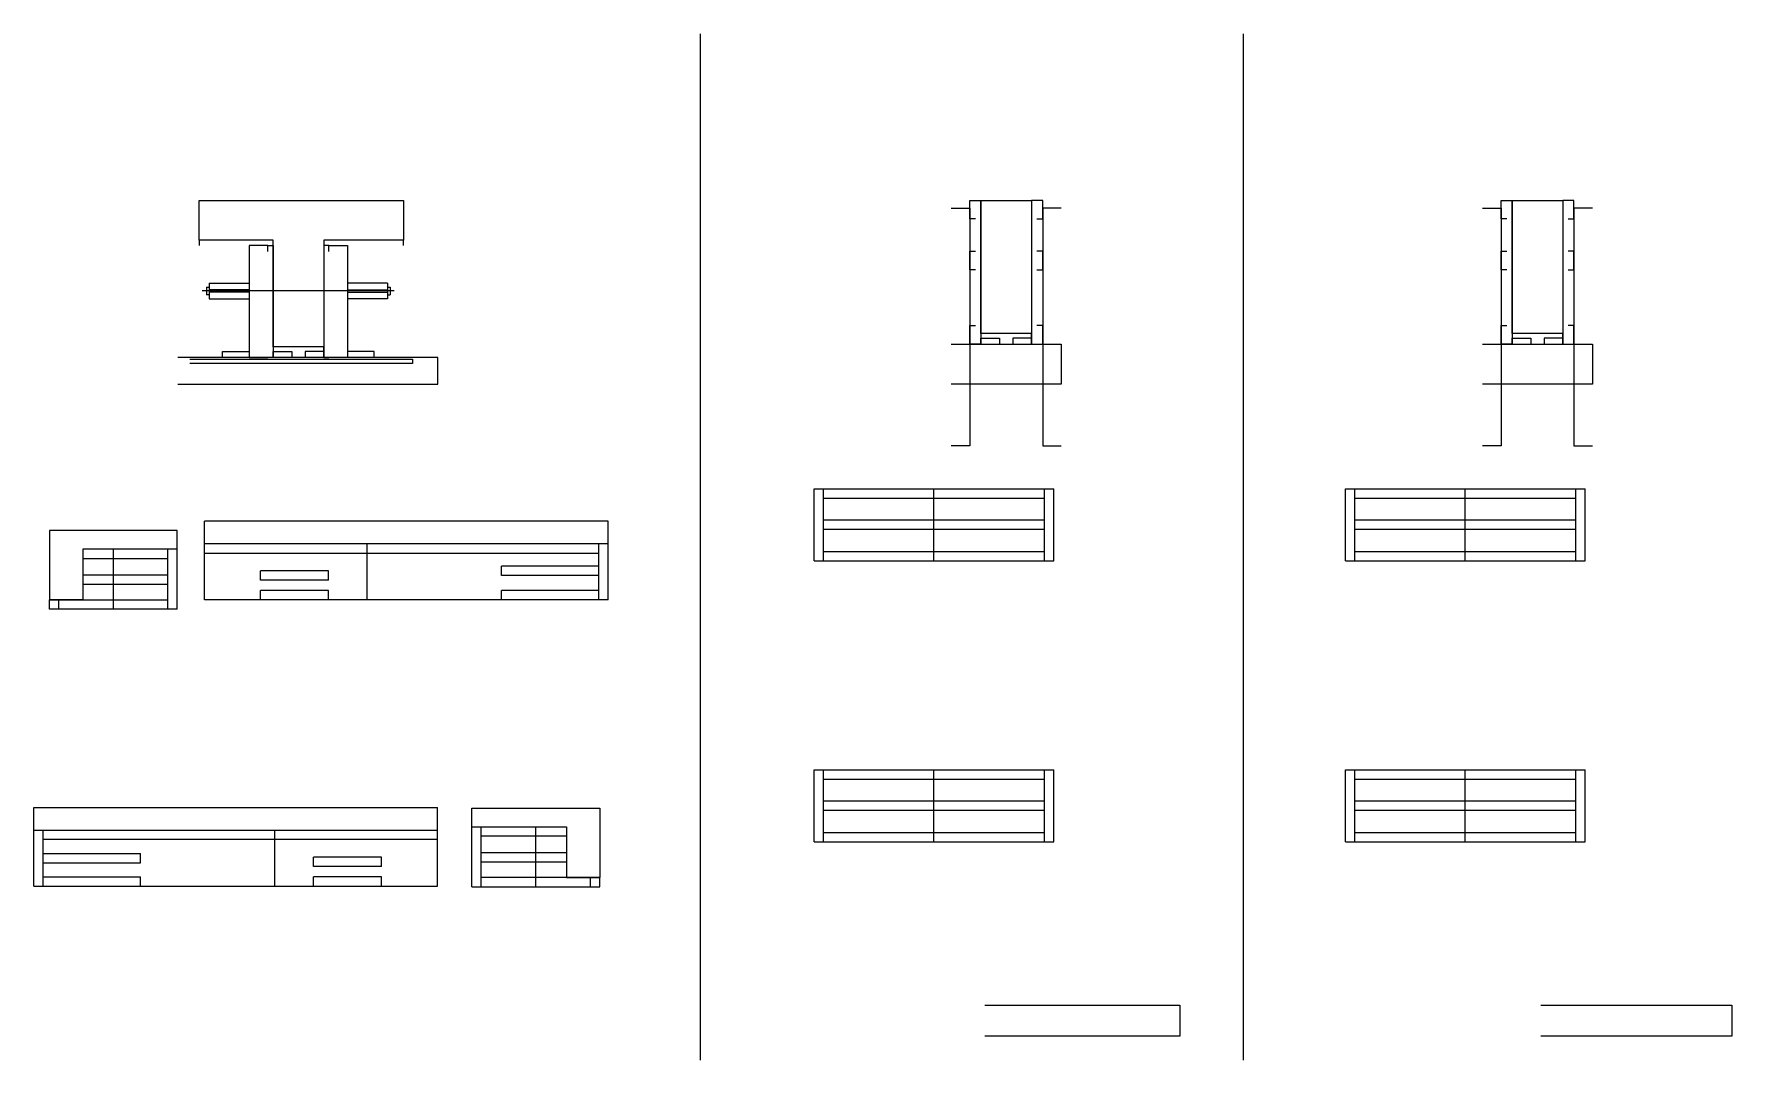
# Model space of a CAD drawing. Header units: metres. Extents: x 6425 to 7701, y 1644 to 2414.
import ezdxf

# ---------------------------------------------------------------- set-up
doc = ezdxf.new("R2010")
doc.units = ezdxf.units.M
for name, color, linetype in [('barrote', 7, 'Continuous'), ('CONCRETO', 7, 'Continuous'), ('COTA', 7, 'Continuous'), ('Madeira', 7, 'Continuous'), ('Painéis', 7, 'Continuous'), ('SARR_2.2x7', 7, 'Continuous'), ('SARR_3.5x7', 7, 'Continuous'), ('SCO-___-LAJ', 7, 'Continuous'), ('TENSOR', 7, 'Continuous'), ('Texto Seção', 7, 'Continuous')]:
    doc.layers.add(name, color=color, linetype=linetype)

msp = doc.modelspace()

# ---------------------------------------------------------------- linework, layer by layer
at = {"color": 7, "lineweight": 25}
for p, q in [((6554.9, 2224.2), (6554.9, 2218.2)), ((6554.9, 2224.2), (6556.9, 2224.2)), ((6556.9, 2227.2), (6556.9, 2215.2)), ((6556.9, 2227.2), (6586.9, 2227.2)), ((6586.9, 2222.2), (6556.9, 2222.2)), ((6586.9, 2220.2), (6556.9, 2220.2)), ((6690.9, 2227.2), (6660.9, 2227.2)), ((6660.9, 2222.2), (6690.9, 2222.2)), ((6660.9, 2220.2), (6690.9, 2220.2)), ((6690.9, 2227.2), (6690.9, 2215.2)), ((6690.9, 2224.2), (6692.9, 2224.2)), ((6692.9, 2224.2), (6692.9, 2218.2)), ((6556.9, 2218.2), (6554.9, 2218.2)), ((6556.9, 2215.2), (6586.9, 2215.2)), ((6690.9, 2215.2), (6660.9, 2215.2)), ((6690.9, 2218.2), (6692.9, 2218.2))]:
    msp.add_line(p, q, dxfattribs=at)
at = {"layer": 'barrote', "color": 7, "lineweight": 25}
msp.add_lwpolyline([(6533.4, 2151.3), (6728.6, 2151.3), (6728.6, 2171.3), (6533.4, 2171.3)], dxfattribs=at)
at = {"layer": 'CONCRETO', "color": 7, "lineweight": 25}
for points in [[(6549.3, 2259.3), (6549.3, 2289.3), (6702.9, 2289.3), (6702.9, 2259.3), (6642.9, 2259.3), (6642.9, 2179.3), (6604.9, 2179.3), (6604.9, 2259.3)], [(7136.6, 2289.3), (7136.6, 2289.3), (7174.6, 2289.3), (7174.6, 2261.3), (7174.6, 2261.3), (7174.6, 2189.3), (7136.6, 2189.3), (7136.6, 2289.3)], [(7535.7, 2289.3), (7535.7, 2289.3), (7573.7, 2289.3), (7573.7, 2261.3), (7573.7, 2261.3), (7573.7, 2189.3), (7535.7, 2189.3), (7535.7, 2289.3)]]:
    msp.add_lwpolyline(points, dxfattribs=at)
at = {"layer": 'COTA', "color": 7, "lineweight": 25}
for p, q in [((6925.8, 2414.3), (6925.8, 1643.5)), ((7333.5, 2414.3), (7333.5, 1643.5)), ((6436.9, 2041.3), (6436.9, 1989.3)), ((6532.9, 2041.3), (6436.9, 2041.3)), ((6532.9, 2027.3), (6532.9, 2041.3)), ((6856.5, 2048.3), (6553.5, 2048.3)), ((6553.5, 2031.3), (6553.5, 2048.3)), ((6856.5, 2031.3), (6856.5, 2048.3)), ((6425.3, 1833.2), (6728.3, 1833.2)), ((6425.3, 1816.2), (6425.3, 1833.2)), ((6728.3, 1816.2), (6728.3, 1833.2)), ((6754.3, 1818.6), (6754.3, 1832.6)), ((6754.3, 1832.6), (6850.3, 1832.6)), ((6850.3, 1832.6), (6850.3, 1780.6))]:
    msp.add_line(p, q, dxfattribs=at)
at = {"layer": 'Madeira', "color": 7, "lineweight": 25}
for points in [[(7132.6, 2275.3), (7128.2, 2275.3), (7128.2, 2289.3), (7132.6, 2289.3)], [(7178.6, 2275.3), (7183, 2275.3), (7183, 2289.3), (7178.6, 2289.3)], [(7531.7, 2275.3), (7527.3, 2275.3), (7527.3, 2289.3), (7531.7, 2289.3)], [(7577.7, 2275.3), (7582.1, 2275.3), (7582.1, 2289.3), (7577.7, 2289.3)], [(6600.9, 2250.9), (6600.9, 2255.3), (6586.9, 2255.3), (6586.9, 2250.9)], [(6600.9, 2255.3), (6586.9, 2255.3), (6586.9, 2171.3), (6600.9, 2171.3)], [(6646.9, 2250.9), (6646.9, 2255.3), (6660.9, 2255.3), (6660.9, 2250.9)], [(6646.9, 2255.3), (6660.9, 2255.3), (6660.9, 2171.3), (6646.9, 2171.3)], [(7132.6, 2237.2), (7128.2, 2237.2), (7128.2, 2251.2), (7132.6, 2251.2)], [(7178.6, 2237.2), (7183, 2237.2), (7183, 2251.2), (7178.6, 2251.2)], [(7531.7, 2237.2), (7527.3, 2237.2), (7527.3, 2251.2), (7531.7, 2251.2)], [(7577.7, 2237.2), (7582.1, 2237.2), (7582.1, 2251.2), (7577.7, 2251.2)], [(7132.6, 2181.3), (7128.2, 2181.3), (7128.2, 2195.3), (7132.6, 2195.3)], [(7178.6, 2181.3), (7183, 2181.3), (7183, 2195.3), (7178.6, 2195.3)], [(7531.7, 2181.3), (7527.3, 2181.3), (7527.3, 2195.3), (7531.7, 2195.3)], [(7577.7, 2181.3), (7582.1, 2181.3), (7582.1, 2195.3), (7577.7, 2195.3)], [(7136.6, 2181.3), (7136.6, 2185.7), (7150.6, 2185.7), (7150.6, 2181.3)], [(7174.6, 2181.3), (7174.6, 2185.7), (7160.6, 2185.7), (7160.6, 2181.3)], [(7535.7, 2181.3), (7535.7, 2185.7), (7549.7, 2185.7), (7549.7, 2181.3)], [(7573.7, 2181.3), (7573.7, 2185.7), (7559.7, 2185.7), (7559.7, 2181.3)], [(6566.9, 2171.3), (6566.9, 2175.7), (6586.9, 2175.7), (6586.9, 2171.3)], [(6604.9, 2171.3), (6604.9, 2175.7), (6618.9, 2175.7), (6618.9, 2171.3)], [(6642.9, 2171.3), (6642.9, 2175.7), (6628.9, 2175.7), (6628.9, 2171.3)], [(6680.9, 2171.3), (6680.9, 2175.7), (6660.9, 2175.7), (6660.9, 2171.3)]]:
    msp.add_lwpolyline(points, dxfattribs=at)
at = {"layer": 'Painéis', "color": 7, "lineweight": 25}
for p, q in [((7011.3, 2072.6), (7191.3, 2072.6)), ((7011.3, 2018.6), (7011.3, 2072.6)), ((7101.3, 2018.6), (7101.3, 2072.6)), ((7191.3, 2018.6), (7191.3, 2072.6)), ((7410.4, 2072.6), (7590.4, 2072.6)), ((7410.4, 2018.6), (7410.4, 2072.6)), ((7500.4, 2018.6), (7500.4, 2072.6)), ((7590.4, 2018.6), (7590.4, 2072.6)), ((6856.5, 2031.3), (6553.5, 2031.3)), ((6553.5, 1989.3), (6553.5, 2031.3)), ((6675.5, 1989.3), (6675.5, 2031.3)), ((6856.5, 1989.3), (6856.5, 2031.3)), ((6532.9, 2027.3), (6461.9, 2027.3)), ((6461.9, 2027.3), (6461.9, 1989.3)), ((6484.9, 1982.3), (6484.9, 2027.3)), ((6532.9, 1982.3), (6532.9, 2027.3)), ((7011.3, 2018.6), (7191.3, 2018.6)), ((7410.4, 2018.6), (7590.4, 2018.6)), ((6436.9, 1982.3), (6436.9, 1989.3)), ((6461.9, 1989.3), (6436.9, 1989.3)), ((6532.9, 1982.3), (6436.9, 1982.3)), ((6856.5, 1989.3), (6553.5, 1989.3)), ((7011.3, 1861.4), (7191.3, 1861.4)), ((7011.3, 1807.4), (7011.3, 1861.4)), ((7101.3, 1807.4), (7101.3, 1861.4)), ((7191.3, 1807.4), (7191.3, 1861.4)), ((7410.4, 1861.4), (7590.4, 1861.4)), ((7410.4, 1807.4), (7410.4, 1861.4)), ((7500.4, 1807.4), (7500.4, 1861.4)), ((7590.4, 1807.4), (7590.4, 1861.4)), ((6425.3, 1816.2), (6728.3, 1816.2)), ((6425.3, 1774.2), (6425.3, 1816.2)), ((6606.3, 1774.2), (6606.3, 1816.2)), ((6728.3, 1774.2), (6728.3, 1816.2)), ((6754.3, 1818.6), (6825.3, 1818.6)), ((6754.3, 1773.6), (6754.3, 1818.6)), ((6802.3, 1773.6), (6802.3, 1818.6)), ((6825.3, 1818.6), (6825.3, 1780.6)), ((7011.3, 1807.4), (7191.3, 1807.4)), ((7410.4, 1807.4), (7590.4, 1807.4)), ((6425.3, 1774.2), (6728.3, 1774.2)), ((6754.3, 1773.6), (6850.3, 1773.6)), ((6825.3, 1780.6), (6850.3, 1780.6)), ((6850.3, 1773.6), (6850.3, 1780.6))]:
    msp.add_line(p, q, dxfattribs=at)
for points in [[(7132.6, 2289.3), (7136.6, 2289.3), (7136.6, 2181.3), (7132.6, 2181.3)], [(7178.6, 2289.3), (7174.6, 2289.3), (7174.6, 2181.3), (7178.6, 2181.3)], [(7531.7, 2289.3), (7535.7, 2289.3), (7535.7, 2181.3), (7531.7, 2181.3)], [(7577.7, 2289.3), (7573.7, 2289.3), (7573.7, 2181.3), (7577.7, 2181.3)], [(6604.9, 2255.3), (6604.9, 2259.3), (6549.3, 2259.3), (6549.3, 2255.3)], [(6702.9, 2255.3), (6702.9, 2259.3), (6642.9, 2259.3), (6642.9, 2255.3)], [(6600.9, 2255.3), (6604.9, 2255.3), (6604.9, 2171.3), (6600.9, 2171.3)], [(6646.9, 2255.3), (6642.9, 2255.3), (6642.9, 2171.3), (6646.9, 2171.3)], [(7174.6, 2185.7), (7174.6, 2189.3), (7136.6, 2189.3), (7136.6, 2185.7)], [(7573.7, 2185.7), (7573.7, 2189.3), (7535.7, 2189.3), (7535.7, 2185.7)], [(6642.9, 2175.7), (6642.9, 2179.3), (6604.9, 2179.3), (6604.9, 2175.7)]]:
    msp.add_lwpolyline(points, dxfattribs=at)
at = {"layer": 'SARR_2.2x7', "color": 7, "lineweight": 25}
for p, q in [((7018.3, 2018.6), (7018.3, 2072.6)), ((7184.3, 2018.6), (7184.3, 2072.6)), ((7417.4, 2018.6), (7417.4, 2072.6)), ((7583.4, 2018.6), (7583.4, 2072.6)), ((7018.3, 2065.6), (7101.3, 2065.6)), ((7101.3, 2065.6), (7184.3, 2065.6)), ((7417.4, 2065.6), (7500.4, 2065.6)), ((7500.4, 2065.6), (7583.4, 2065.6)), ((7018.3, 2049.4), (7101.3, 2049.4)), ((7018.3, 2042.4), (7101.3, 2042.4)), ((7101.3, 2049.4), (7184.3, 2049.4)), ((7101.3, 2042.4), (7184.3, 2042.4)), ((7417.4, 2049.4), (7500.4, 2049.4)), ((7417.4, 2042.4), (7500.4, 2042.4)), ((7500.4, 2049.4), (7583.4, 2049.4)), ((7500.4, 2042.4), (7583.4, 2042.4)), ((6849.5, 1989.3), (6849.5, 2031.3)), ((6461.9, 2020.3), (6484.9, 2020.3)), ((6484.9, 2020.3), (6526, 2020.3)), ((6525.9, 1982.3), (6525.9, 2027.3)), ((6553.5, 2024.3), (6675.5, 2024.3)), ((6553.5, 2024.3), (6849.5, 2024.3)), ((7018.3, 2025.6), (7101.3, 2025.6)), ((7101.3, 2025.6), (7184.3, 2025.6)), ((7417.4, 2025.6), (7500.4, 2025.6)), ((7500.4, 2025.6), (7583.4, 2025.6)), ((6461.9, 2007.9), (6484.9, 2007.9)), ((6484.9, 2007.9), (6526, 2007.9)), ((6646.5, 2010.9), (6595.5, 2010.9)), ((6595.5, 2003.9), (6595.5, 2010.9)), ((6646.5, 2003.9), (6595.5, 2003.9)), ((6646.5, 2003.9), (6646.5, 2010.9)), ((6849.5, 2014.4), (6776.5, 2014.4)), ((6776.5, 2007.4), (6776.5, 2014.4)), ((6849.5, 2007.4), (6776.5, 2007.4)), ((6461.9, 2000.9), (6484.9, 2000.9)), ((6484.9, 2000.9), (6526, 2000.9)), ((6646.5, 1996.3), (6595.5, 1996.3)), ((6595.5, 1989.3), (6595.5, 1996.3)), ((6646.5, 1989.3), (6646.5, 1996.3)), ((6849.5, 1996.3), (6776.5, 1996.3)), ((6776.5, 1989.3), (6776.5, 1996.3)), ((6436.9, 1989.3), (6484.9, 1989.3)), ((6443.9, 1982.3), (6443.9, 1989.3)), ((6484.9, 1989.3), (6526, 1989.3)), ((7018.3, 1807.4), (7018.3, 1861.4)), ((7018.3, 1854.4), (7101.3, 1854.4)), ((7101.3, 1854.4), (7184.3, 1854.4)), ((7184.3, 1807.4), (7184.3, 1861.4)), ((7417.4, 1807.4), (7417.4, 1861.4)), ((7417.4, 1854.4), (7500.4, 1854.4)), ((7500.4, 1854.4), (7583.4, 1854.4)), ((7583.4, 1807.4), (7583.4, 1861.4)), ((7018.3, 1838.2), (7101.3, 1838.2)), ((7101.3, 1838.2), (7184.3, 1838.2)), ((7417.4, 1838.2), (7500.4, 1838.2)), ((7500.4, 1838.2), (7583.4, 1838.2)), ((7018.3, 1831.2), (7101.3, 1831.2)), ((7101.3, 1831.2), (7184.3, 1831.2)), ((7417.4, 1831.2), (7500.4, 1831.2)), ((7500.4, 1831.2), (7583.4, 1831.2)), ((6432.3, 1774.2), (6432.3, 1816.2)), ((6761.3, 1773.6), (6761.3, 1818.6)), ((6802.3, 1811.6), (6761.3, 1811.6)), ((6825.3, 1811.6), (6802.3, 1811.6)), ((7018.3, 1814.4), (7101.3, 1814.4)), ((7101.3, 1814.4), (7184.3, 1814.4)), ((7417.4, 1814.4), (7500.4, 1814.4)), ((7500.4, 1814.4), (7583.4, 1814.4)), ((6606.3, 1809.2), (6432.3, 1809.2)), ((6432.3, 1798.7), (6505.3, 1798.7)), ((6505.3, 1791.7), (6505.3, 1798.7)), ((6728.3, 1809.2), (6606.3, 1809.2)), ((6802.3, 1799.2), (6761.3, 1799.2)), ((6825.3, 1799.2), (6802.3, 1799.2)), ((6432.3, 1791.7), (6505.3, 1791.7)), ((6686.3, 1795.8), (6635.3, 1795.8)), ((6635.3, 1788.8), (6635.3, 1795.8)), ((6686.3, 1788.8), (6635.3, 1788.8)), ((6686.3, 1788.8), (6686.3, 1795.8)), ((6802.3, 1792.2), (6761.3, 1792.2)), ((6825.3, 1792.2), (6802.3, 1792.2)), ((6432.3, 1781.2), (6505.3, 1781.2)), ((6505.3, 1774.2), (6505.3, 1781.2)), ((6686.3, 1781.2), (6635.2, 1781.2)), ((6635.2, 1774.2), (6635.2, 1781.2)), ((6686.3, 1774.2), (6686.3, 1781.2)), ((6802.3, 1780.6), (6761.3, 1780.6)), ((6850.3, 1780.6), (6802.3, 1780.6)), ((6843.3, 1773.6), (6843.3, 1780.6))]:
    msp.add_line(p, q, dxfattribs=at)
at = {"layer": 'SARR_3.5x7', "color": 7, "lineweight": 25}
for points in [[(7114.2, 2283.3), (7128.2, 2283.3), (7128.2, 2104.8), (7114.2, 2104.8)], [(7197, 2283.3), (7183, 2283.3), (7183, 2104.8), (7197, 2104.8)], [(7513.3, 2283.3), (7527.3, 2283.3), (7527.3, 2104.8), (7513.3, 2104.8)], [(7596.1, 2283.3), (7582.1, 2283.3), (7582.1, 2104.8), (7596.1, 2104.8)], [(7114.2, 2181.3), (7197, 2181.3), (7197, 2151.2), (7114.2, 2151.2)], [(7513.3, 2181.3), (7596.1, 2181.3), (7596.1, 2151.2), (7513.3, 2151.2)]]:
    msp.add_lwpolyline(points, dxfattribs=at)
at = {"layer": 'SCO-___-LAJ', "color": 7, "lineweight": 25}
msp.add_lwpolyline([(6542.4, 2169.9), (6709.7, 2169.9), (6709.7, 2166.7), (6542.4, 2166.7)], dxfattribs=at)
at = {"layer": 'TENSOR', "color": 7, "lineweight": 25}
msp.add_line((6695.9, 2221.2), (6551.6, 2221.2), dxfattribs=at)
at = {"layer": 'Texto Seção', "color": 7, "lineweight": 25}
for points in [[(7139.5, 1684.7), (7286.1, 1684.7), (7286.1, 1661.5), (7139.5, 1661.5)], [(7557.1, 1684.7), (7700.8, 1684.7), (7700.8, 1661.5), (7557.1, 1661.5)]]:
    msp.add_lwpolyline(points, dxfattribs=at)

doc.saveas('drawing.dxf')
